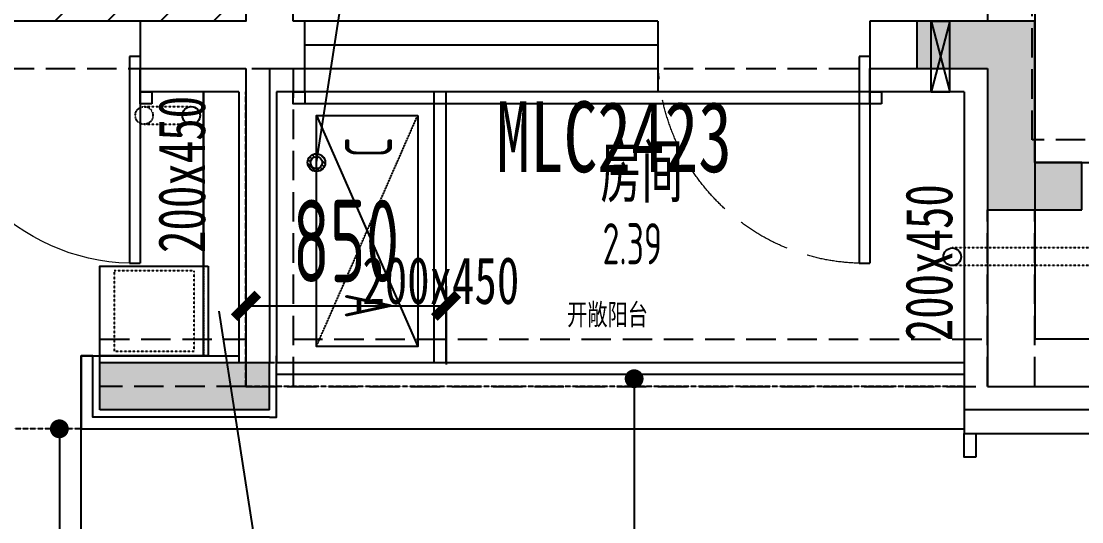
# Model space of a CAD drawing. Header units: millimetres. Extents: x -28014 to 297841, y -81741 to 47579.
# Drawn here: x 285314 to 289819, y -35202 to -33077 of the extents above; entities that cross this region are included whole.
import ezdxf
from ezdxf.enums import TextEntityAlignment as Align

# ---------------------------------------------------------------- set-up
doc = ezdxf.new("R2010")
doc.units = ezdxf.units.MM
doc.header["$MEASUREMENT"] = 0
doc.linetypes.add('__DASH', pattern=[0.35, 0.25, -0.1])
doc.linetypes.add('DASH', pattern=[0.35, 0.25, -0.1])
for name, color, linetype in [('0-水', 1, 'Continuous'), ('A-墙体-填充墙', 4, 'Continuous'), ('A-墙体-砼墙', 4, 'Continuous'), ('A-墙体-面层', 6, 'Continuous'), ('A-楼面-下部', 23, 'Continuous'), ('A-楼面-地面', 2, 'Continuous'), ('A-楼面-栏杆', 52, 'Continuous'), ('A-楼面-装饰', 41, 'Continuous'), ('A-注释-填充', 8, 'Continuous'), ('A-注释-引出', 3, 'Continuous'), ('A-电气-设备', 191, 'Continuous'), ('A-立面-填充1', 8, 'Continuous'), ('A-立面-填充2', 32, 'Continuous'), ('A-立面-线2', 132, 'Continuous'), ('A-结构-墙体', 171, 'Continuous'), ('A-给排水-点位', 141, 'Continuous'), ('A-给排水-设备', 132, 'Continuous'), ('A-门窗', 2, 'Continuous'), ('AR9-剪力墙（柱）填充', 250, 'Continuous'), ('AR9-剪力墙（柱）线', 6, 'Continuous'), ('AR9-墙线', 160, 'Continuous'), ('AR9-梁', 1, 'DASH'), ('C-sheet(通用-图框)', 7, 'Continuous'), ('FF-平面文字', 50, 'Continuous'), ('FF-活动家具', 51, 'Continuous'), ('PUB_DIM', 3, 'Continuous'), ('SURFACE', 6, 'Continuous'), ('装饰', 152, 'Continuous')]:
    doc.layers.add(name, color=color, linetype=linetype)
doc.layers.add('A-注释-参考', color=242, linetype='Continuous', plot=False)
doc.styles.add('_TCH_DIM_T3', font='HZS', dxfattribs={"width": 0.7, "bigfont": 'HZTXT'})
doc.styles.add('_TCH_SPACE', font='HZS', dxfattribs={"width": 0.7, "bigfont": 'HZTXT'})
doc.styles.add('DADRI-HZ', font='hzs.shx', dxfattribs={"width": 0.7, "bigfont": 'hztxt.shx'})
doc.styles.add('宋体', font='', dxfattribs={"width": 0.8})
doc.styles.get('宋体').set_extended_font_data('SimSun')
doc.dimstyles.new('_TCH_ARCH&&100', dxfattribs={"dimtxt": 350, "dimasz": 100, "dimexe": 250, "dimexo": 300, "dimgap": 100, "dimtad": 1, "dimdec": 0, "dimzin": 0, "dimdsep": 46, "dimtxsty": '_TCH_DIM_T3', "dimblk": 'ARCHTICK', "dimcen": 0.09, "dimclrt": 7, "dimazin": 2, "dimtfac": 1, "dimtdec": 0, "dimtix": 1, "dimtmove": 2, "dimatfit": 3, "dimfxl": 1, "dimtolj": 1, "dimtzin": 0, "dimarcsym": 0})

# ---------------------------------------------------------------- blocks, each defined once
blk = doc.blocks.new('sdczs')
at = {"layer": 'A-注释-填充'}
blk.add_hatch(color=256, dxfattribs=at).paths.add_polyline_path([(11350, 200), (10630, 200), (10630, 0), (11350, 0)])
at = {"layer": 'A-墙体-砼墙'}
for p, q in [((11350, 200), (10630, 200)), ((10630, 0), (10630, 200)), ((11350, 0), (11350, 200)), ((11350, 0), (10630, 0))]:
    blk.add_line(p, q, dxfattribs=at)
at = {"layer": 'A-墙体-面层'}
blk.add_line((11350, -30), (10630, -30), dxfattribs=at)
at = {"layer": 'A-墙体-面层', "ltscale": 0.01}
for points in [[(10630, -30), (10600, -30), (10600, 70), (10600, 70), (10600, 230), (11220, 230)], [(11350, -30), (11380, -30), (11380, 70), (11380, 70), (11380, 230), (11380, 230)]]:
    blk.add_lwpolyline(points, dxfattribs=at)
at = {"layer": 'A-楼面-下部', "ltscale": 0.01}
for points in [[(11070, 1350), (11070, 610)], [(10600, 230), (10550, 230), (10550, -25), (10550, -80), (14300, -80)]]:
    blk.add_lwpolyline(points, dxfattribs=at)
at = {"layer": 'A-楼面-装饰', "ltscale": 0.01}
blk.add_lwpolyline([(13900, 1300), (11500, 1300)], dxfattribs=at)
at = {"layer": 'A-注释-填充', "linetype": '__DASH', "ltscale": 0.5}
blk.add_lwpolyline([(11070, 610), (11070, 230)], dxfattribs=at)
at = {"layer": '装饰'}
for points in [[(10850, 1300), (10800, 1300), (10800, 1350), (10850, 1350)], [(11500, 1300), (11450, 1300), (11450, 1350), (11500, 1350)], [(13950, 1300), (13900, 1300), (13900, 1350), (13950, 1350)], [(14300, -100), (15050, -100), (15050, 0), (14300, 0)], [(14350, -200), (14300, -200), (14300, -100), (14350, -100)]]:
    blk.add_lwpolyline(points, close=True, dxfattribs=at)
blk = doc.blocks.new('双机上下布置')
blk.add_lwpolyline([(980, 0), (0, 0), (0, -430), (980, -430)], close=True)
at = {"linetype": 'DASH', "ltscale": 0.5}
blk.add_lwpolyline([(0, -430), (980, 0)], dxfattribs=at)
blk.add_lwpolyline([(980, -430), (0, 0)])
at = {"style": 'DADRI-HZ', "width": 0.7}
for s, p in [('A', (118.8, -309.1)), ('C', (801.7, -309.1))]:
    blk.add_text(s, height=200, dxfattribs=at).set_placement(p)
blk = doc.blocks.new('jj54')
at = {"layer": 'FF-活动家具', "linetype": '__DASH', "ltscale": 500}
for p, q in [((-247.6, -108.2), (-247.6, -408.2)), ((-97.6, -258.2), (-397.6, -258.2)), ((-1983.6, -537.6), (-1986.9, -540.8)), ((-1980.9, -537.6), (-1983.6, -537.6)), ((-1975.2, -540.2), (-1980.9, -537.6)), ((-1971, -539.7), (-1975.2, -540.2)), ((-1969.9, -540.9), (-1971, -539.7)), ((-1956.5, -539.7), (-1955.9, -541.6)), ((-1950, -500), (0, -500)), ((0, -2300), (0, -500)), ((-2075, -564.1), (-2475, -564.1)), ((-2000, -2255), (-2000, -545)), ((-1991.5, -541.6), (-1999.9, -541.7)), ((-1999.9, -541.7), (-1998.3, -541.7)), ((-1989.9, -541.5), (-1991.5, -541.6)), ((-1986.9, -540.8), (-1989.9, -541.5)), ((-1965.9, -541.5), (-1969.9, -540.9)), ((-1957.5, -542.5), (-1965.9, -541.5)), ((-1955.9, -541.6), (-1957.5, -542.5)), ((-1957.5, -542.5), (-1957.5, -542.5)), ((-2500, -589.1), (-2500, -2139.1)), ((-2050, -2139.1), (-2050, -589.1)), ((-2520, -1518.4), (-2510.4, -1518.4)), ((-2475, -2164.1), (-2075, -2164.1)), ((-1991.5, -2258.4), (-1999.9, -2258.3)), ((-1999.9, -2258.3), (-1998.3, -2258.3)), ((-1989.9, -2258.5), (-1991.5, -2258.4)), ((-1986.9, -2259.2), (-1989.9, -2258.5)), ((-1983.6, -2262.4), (-1986.9, -2259.2)), ((-1980.9, -2262.4), (-1983.6, -2262.4)), ((-1975.2, -2259.8), (-1980.9, -2262.4)), ((-1971, -2260.3), (-1975.2, -2259.8)), ((-1969.9, -2259.1), (-1971, -2260.3)), ((-1965.9, -2258.5), (-1969.9, -2259.1)), ((-1957.5, -2257.5), (-1965.9, -2258.5)), ((-1955.9, -2258.4), (-1957.5, -2257.5)), ((-1957.5, -2257.5), (-1957.5, -2257.5)), ((-1956.5, -2260.3), (-1955.9, -2258.4)), ((-1950, -2300), (0, -2300)), ((-247.6, -2691.8), (-247.6, -2391.8)), ((-97.6, -2541.8), (-397.6, -2541.8))]:
    blk.add_line(p, q, dxfattribs=at)
for points in [[(0, 0), (-500, 0), (-500, -500), (0, -500)], [(0, -2800), (-500, -2800), (-500, -2300), (0, -2300)]]:
    blk.add_lwpolyline(points, close=True, dxfattribs=at)
for points in [[(-1010.4, -2300), (-1010.4, -2703.8), (-2810.4, -2703.8), (-2810.4, -96.2), (-1010.4, -96.2), (-1010.4, -500)], [(-1956.5, -539.7), (-1960.7, -539), (-1964.4, -538.4), (-1967.5, -537.8), (-1970.2, -537.3), (-1972.4, -536.8), (-1974.1, -536.4), (-1975.3, -536), (-1976, -535.6), (-1976.4, -535.4), (-1976.8, -535.1), (-1977.3, -534.9), (-1977.8, -534.7), (-1978.2, -534.5), (-1978.7, -534.4), (-1979.2, -534.3), (-1979.7, -534.2), (-1980.2, -534.2), (-1980.7, -534.1), (-1981.2, -534.1), (-1981.8, -534), (-1982.4, -533.9), (-1983, -533.9), (-1983.6, -533.8), (-1984.2, -533.7), (-1985, -533.6), (-1986, -533.4), (-1987.3, -533.3), (-1988.9, -533), (-1990.7, -532.7), (-1992.8, -532.4), (-1995.1, -532), (-1997.7, -531.6)], [(-1994.8, -525), (-1993.2, -525.7), (-1991.7, -526.2), (-1990.4, -526.8), (-1989.1, -527.2), (-1987.9, -527.6), (-1986.8, -527.9), (-1985.8, -528.1), (-1984.9, -528.3), (-1984.1, -528.4), (-1983.3, -528.5), (-1982.6, -528.7), (-1981.9, -528.8), (-1981.2, -529), (-1980.6, -529.1), (-1980, -529.3), (-1979.5, -529.5), (-1978.9, -529.6), (-1978.3, -529.9), (-1977.5, -530.1), (-1976.7, -530.4), (-1975.8, -530.7), (-1974.8, -531), (-1973.7, -531.4), (-1972.5, -531.8)], [(-1961, -504.9), (-1960.4, -505.7), (-1959.8, -506.4), (-1959.3, -507.1), (-1958.8, -507.7), (-1958.4, -508.3), (-1958, -508.8), (-1957.7, -509.3), (-1957.5, -509.7), (-1957.3, -510.1), (-1957.1, -510.5), (-1956.9, -510.9), (-1956.7, -511.3), (-1956.5, -511.6), (-1956.2, -512), (-1956, -512.4), (-1955.7, -512.7), (-1955.5, -513.1), (-1955.2, -513.4), (-1955, -513.8), (-1954.7, -514.2), (-1954.4, -514.6), (-1954.2, -515), (-1953.9, -515.4), (-1953.6, -515.8), (-1953.3, -516.2), (-1953, -516.7), (-1952.6, -517.2), (-1952.2, -517.8), (-1951.8, -518.4), (-1951.4, -519), (-1951, -519.7), (-1950.5, -520.4), (-1950.1, -521.1), (-1949.6, -521.8), (-1949.2, -522.4), (-1948.8, -523.1), (-1948.4, -523.6), (-1948, -524.2), (-1947.6, -524.7), (-1947.2, -525.2), (-1946.8, -525.7), (-1946.5, -526.2), (-1946.1, -526.7), (-1945.8, -527.2), (-1945.5, -527.6), (-1945.2, -528.1), (-1944.9, -528.6), (-1944.6, -529), (-1944.3, -529.5), (-1944, -530), (-1943.7, -530.5), (-1943.4, -531), (-1943.1, -531.5), (-1942.8, -532.1), (-1942.5, -532.6), (-1942.2, -533.2), (-1941.9, -533.7), (-1941.6, -534.3), (-1941.3, -534.8), (-1940.9, -535.3), (-1940.5, -535.7), (-1940.2, -536.1), (-1939.8, -536.5), (-1939.4, -536.9), (-1939, -537.2), (-1938.6, -537.6), (-1938.4, -537.9), (-1938.2, -538.2), (-1938, -538.5), (-1938, -538.9), (-1937.9, -539.2), (-1938, -539.4), (-1938.1, -539.7), (-1938.2, -539.8), (-1938.4, -539.8), (-1938.5, -539.7), (-1938.8, -539.4), (-1939, -539.1), (-1939.3, -538.6), (-1939.7, -538), (-1940, -537.4), (-1940.5, -536.9), (-1941, -536.3), (-1941.6, -535.9), (-1942.3, -535.5), (-1943, -535.1), (-1943.8, -534.8), (-1944.7, -534.6), (-1945.5, -534.3), (-1946.3, -534), (-1946.9, -533.6), (-1947.4, -533.1), (-1947.8, -532.6), (-1948.1, -532), (-1948.3, -531.3), (-1948.4, -530.5), (-1948.4, -529.7), (-1948.6, -529), (-1948.8, -528.2), (-1949.1, -527.4), (-1949.5, -526.7), (-1950, -526), (-1950.5, -525.2), (-1951.1, -524.5), (-1951.8, -523.8), (-1952.3, -523.1), (-1952.8, -522.3), (-1953.2, -521.5), (-1953.6, -520.6), (-1953.9, -519.7), (-1954.1, -518.8), (-1954.3, -517.9), (-1954.4, -517), (-1954.5, -516.2), (-1954.7, -515.4), (-1954.9, -514.7), (-1955.1, -514.1), (-1955.3, -513.6), (-1955.5, -513.1), (-1955.7, -512.7), (-1956, -512.4), (-1956.3, -512), (-1956.5, -511.7), (-1956.8, -511.4), (-1957.2, -511.1), (-1957.5, -510.8), (-1957.8, -510.5), (-1958.2, -510.2), (-1958.6, -510), (-1958.9, -509.7), (-1959.2, -509.4), (-1959.6, -509.1), (-1959.9, -508.8), (-1960.2, -508.5), (-1960.5, -508.2), (-1960.7, -507.9), (-1961, -507.6), (-1961.4, -507.3), (-1961.7, -506.9), (-1962.1, -506.6), (-1962.6, -506.2), (-1963.1, -505.8), (-1963.6, -505.4), (-1964.2, -504.9)], [(-1947, -500), (-1946.3, -500.7), (-1945.8, -501.4), (-1945.3, -502), (-1945, -502.6), (-1944.7, -503.1), (-1944.5, -503.6), (-1944.4, -503.9), (-1944.3, -504.3), (-1944.3, -504.6), (-1944.3, -504.9), (-1944.3, -505.2), (-1944.3, -505.5), (-1944.3, -505.9), (-1944.3, -506.2), (-1944.3, -506.6), (-1944.3, -507), (-1944.3, -507.3), (-1944.3, -507.7), (-1944.2, -508.1), (-1944.1, -508.4), (-1944, -508.7), (-1943.9, -509.1), (-1943.7, -509.4), (-1943.6, -509.7), (-1943.4, -509.9), (-1943.2, -510.2), (-1943.1, -510.4), (-1943, -510.6), (-1942.9, -510.7), (-1942.9, -510.8), (-1942.8, -510.8), (-1942.8, -510.9)], [(-1985.3, -557.9), (-1986.5, -558.2), (-1987.6, -558.4), (-1988.6, -558.7), (-1989.6, -558.9), (-1990.5, -559), (-1991.3, -559.1), (-1992, -559.2), (-1992.6, -559.2), (-1993.3, -559.2), (-1994, -559.2), (-1994.8, -559.2), (-1995.7, -559.2), (-1996.7, -559.2), (-1997.7, -559.2), (-1998.8, -559.2), (-2000, -559.2)], [(-1000, -1600), (-1000, -1200)], [(-1200, -1400), (-800, -1400)], [(-1985.3, -2242.1), (-1986.5, -2241.8), (-1987.6, -2241.6), (-1988.6, -2241.3), (-1989.6, -2241.1), (-1990.5, -2241), (-1991.3, -2240.9), (-1992, -2240.8), (-1992.6, -2240.8), (-1993.3, -2240.8), (-1994, -2240.8), (-1994.8, -2240.8), (-1995.7, -2240.8), (-1996.7, -2240.8), (-1997.7, -2240.8), (-1998.8, -2240.8), (-2000, -2240.8)], [(-1956.5, -2260.3), (-1960.7, -2261), (-1964.4, -2261.6), (-1967.5, -2262.2), (-1970.2, -2262.7), (-1972.4, -2263.2), (-1974.1, -2263.6), (-1975.3, -2264), (-1976, -2264.4), (-1976.4, -2264.6), (-1976.8, -2264.9), (-1977.3, -2265.1), (-1977.8, -2265.3), (-1978.2, -2265.5), (-1978.7, -2265.6), (-1979.2, -2265.7), (-1979.7, -2265.8), (-1980.2, -2265.8), (-1980.7, -2265.9), (-1981.2, -2265.9), (-1981.8, -2266), (-1982.4, -2266.1), (-1983, -2266.1), (-1983.6, -2266.2), (-1984.2, -2266.3), (-1985, -2266.4), (-1986, -2266.6), (-1987.3, -2266.7), (-1988.9, -2267), (-1990.7, -2267.3), (-1992.8, -2267.6), (-1995.1, -2268), (-1997.7, -2268.4)], [(-1994.8, -2275), (-1993.2, -2274.3), (-1991.7, -2273.8), (-1990.4, -2273.2), (-1989.1, -2272.8), (-1987.9, -2272.4), (-1986.8, -2272.1), (-1985.8, -2271.9), (-1984.9, -2271.7), (-1984.1, -2271.6), (-1983.3, -2271.5), (-1982.6, -2271.3), (-1981.9, -2271.2), (-1981.2, -2271), (-1980.6, -2270.9), (-1980, -2270.7), (-1979.5, -2270.5), (-1978.9, -2270.4), (-1978.3, -2270.1), (-1977.5, -2269.9), (-1976.7, -2269.6), (-1975.8, -2269.3), (-1974.8, -2269), (-1973.7, -2268.6), (-1972.5, -2268.2)], [(-1961, -2295.1), (-1960.4, -2294.3), (-1959.8, -2293.6), (-1959.3, -2292.9), (-1958.8, -2292.3), (-1958.4, -2291.7), (-1958, -2291.2), (-1957.7, -2290.7), (-1957.5, -2290.3), (-1957.3, -2289.9), (-1957.1, -2289.5), (-1956.9, -2289.1), (-1956.7, -2288.7), (-1956.5, -2288.4), (-1956.2, -2288), (-1956, -2287.6), (-1955.7, -2287.3), (-1955.5, -2286.9), (-1955.2, -2286.6), (-1955, -2286.2), (-1954.7, -2285.8), (-1954.4, -2285.4), (-1954.2, -2285), (-1953.9, -2284.6), (-1953.6, -2284.2), (-1953.3, -2283.8), (-1953, -2283.3), (-1952.6, -2282.8), (-1952.2, -2282.2), (-1951.8, -2281.6), (-1951.4, -2281), (-1951, -2280.3), (-1950.5, -2279.6), (-1950.1, -2278.9), (-1949.6, -2278.2), (-1949.2, -2277.6), (-1948.8, -2276.9), (-1948.4, -2276.4), (-1948, -2275.8), (-1947.6, -2275.3), (-1947.2, -2274.8), (-1946.8, -2274.3), (-1946.5, -2273.8), (-1946.1, -2273.3), (-1945.8, -2272.8), (-1945.5, -2272.4), (-1945.2, -2271.9), (-1944.9, -2271.4), (-1944.6, -2271), (-1944.3, -2270.5), (-1944, -2270), (-1943.7, -2269.5), (-1943.4, -2269), (-1943.1, -2268.5), (-1942.8, -2267.9), (-1942.5, -2267.4), (-1942.2, -2266.8), (-1941.9, -2266.3), (-1941.6, -2265.7), (-1941.3, -2265.2), (-1940.9, -2264.7), (-1940.5, -2264.3), (-1940.2, -2263.9), (-1939.8, -2263.5), (-1939.4, -2263.1), (-1939, -2262.8), (-1938.6, -2262.4), (-1938.4, -2262.1), (-1938.2, -2261.8), (-1938, -2261.5), (-1938, -2261.1), (-1937.9, -2260.8), (-1938, -2260.6), (-1938.1, -2260.3), (-1938.2, -2260.2), (-1938.4, -2260.2), (-1938.5, -2260.3), (-1938.8, -2260.6), (-1939, -2260.9), (-1939.3, -2261.4), (-1939.7, -2262), (-1940, -2262.6), (-1940.5, -2263.1), (-1941, -2263.7), (-1941.6, -2264.1), (-1942.3, -2264.5), (-1943, -2264.9), (-1943.8, -2265.2), (-1944.7, -2265.4), (-1945.5, -2265.7), (-1946.3, -2266), (-1946.9, -2266.4), (-1947.4, -2266.9), (-1947.8, -2267.4), (-1948.1, -2268), (-1948.3, -2268.7), (-1948.4, -2269.5), (-1948.4, -2270.3), (-1948.6, -2271), (-1948.8, -2271.8), (-1949.1, -2272.6), (-1949.5, -2273.3), (-1950, -2274), (-1950.5, -2274.8), (-1951.1, -2275.5), (-1951.8, -2276.2), (-1952.3, -2276.9), (-1952.8, -2277.7), (-1953.2, -2278.5), (-1953.6, -2279.4), (-1953.9, -2280.3), (-1954.1, -2281.2), (-1954.3, -2282.1), (-1954.4, -2283), (-1954.5, -2283.8), (-1954.7, -2284.6), (-1954.9, -2285.3), (-1955.1, -2285.9), (-1955.3, -2286.4), (-1955.5, -2286.9), (-1955.7, -2287.3), (-1956, -2287.6), (-1956.3, -2288), (-1956.5, -2288.3), (-1956.8, -2288.6), (-1957.2, -2288.9), (-1957.5, -2289.2), (-1957.8, -2289.5), (-1958.2, -2289.8), (-1958.6, -2290), (-1958.9, -2290.3), (-1959.2, -2290.6), (-1959.6, -2290.9), (-1959.9, -2291.2), (-1960.2, -2291.5), (-1960.5, -2291.8), (-1960.7, -2292.1), (-1961, -2292.4), (-1961.4, -2292.7), (-1961.7, -2293.1), (-1962.1, -2293.4), (-1962.6, -2293.8), (-1963.1, -2294.2), (-1963.6, -2294.6), (-1964.2, -2295.1)], [(-1947, -2300), (-1946.3, -2299.3), (-1945.8, -2298.6), (-1945.3, -2298), (-1945, -2297.4), (-1944.7, -2296.9), (-1944.5, -2296.4), (-1944.4, -2296.1), (-1944.3, -2295.7), (-1944.3, -2295.4), (-1944.3, -2295.1), (-1944.3, -2294.8), (-1944.3, -2294.5), (-1944.3, -2294.1), (-1944.3, -2293.8), (-1944.3, -2293.4), (-1944.3, -2293), (-1944.3, -2292.7), (-1944.3, -2292.3), (-1944.2, -2291.9), (-1944.1, -2291.6), (-1944, -2291.3), (-1943.9, -2290.9), (-1943.7, -2290.6), (-1943.6, -2290.3), (-1943.4, -2290.1), (-1943.2, -2289.8), (-1943.1, -2289.6), (-1943, -2289.4), (-1942.9, -2289.3), (-1942.9, -2289.2), (-1942.8, -2289.2), (-1942.8, -2289.1)]]:
    blk.add_lwpolyline(points, dxfattribs=at)
for centre, radius in [((-247.6, -258.2), 112.5), ((-247.6, -258.2), 56.2), ((-1000, -1400), 100), ((-247.6, -2541.8), 112.5), ((-247.6, -2541.8), 56.2)]:
    blk.add_circle(centre, radius, dxfattribs=at)
for centre, start, end in [((-2475, -589.1), 90, 180), ((-2075, -589.1), 0, 90), ((-2475, -2139.1), 180, 270), ((-2075, -2139.1), 270, 0)]:
    blk.add_arc(centre, 25, start, end, dxfattribs=at)
at = {"layer": 'FF-活动家具', "linetype": '__DASH', "ltscale": 500, "extrusion": (0, 0, -1)}
for centre, major_axis, start_param, end_param in [((-1950, -545), (-50, 0), 0, 1.570796), ((-790.6, -509.4), (-114.7, 0), 3.05043, 5.534538), ((-3407.1, -1486), (2942.3, 0), -0.381534, -0.027787), ((-1918.4, -1492.5), (-1455.4, 0), 2.37052, 3.074593), ((-402.2, -434.2), (-225.2, 0), 4.65173, 5.06992), ((-583.8, -706.2), (-137.5, 0), 2.415817, 3.168692), ((-243, -1654.4), (-1140.4, 0), 1.442829, 1.698764), ((-83.8, -434.2), (225.2, 0), 1.213266, 1.631455), ((97.9, -706.2), (137.5, 0), 3.114493, 3.867368), ((-402.2, -434.2), (235.1, 0), 1.510137, 1.801706), ((-583.8, -706.2), (-147.4, 0), 2.620589, 3.168692), ((-243, -1654.4), (-1130.4, 0), 1.442829, 1.698764), ((-1297.4, -1248.8), (1247.9, 0), -0.546369, 0.002609), ((-1324, -1107.8), (-1259.4, 0), 2.749189, 3.143145), ((-83.8, -434.2), (-235.1, 0), 4.48148, 4.773048), ((97.9, -706.2), (-147.4, 0), -0.0271, 0.521004), ((3688.1, -1024.5), (4149.5, 0), 3.056379, 3.226949), ((3688.1, -1024.5), (-4139.5, 0), -0.085213, 0.085356), ((-4174.1, -1024.5), (4139.5, 0), -0.085356, 0.085213), ((-4174.1, -1024.5), (4149.5, 0), -0.085356, 0.085213), ((193.8, -1016.2), (630.3, 0), 2.52133, 3.141593), ((-522.1, -1344.5), (75.8, 0), -0.031437, 0.73549), ((-522.1, -1344.5), (-85.7, 0), 3.110155, 3.533047), ((36.1, -1344.5), (85.7, 0), 2.750138, 3.17303), ((36.1, -1344.5), (-75.8, 0), -0.73549, 0.031437), ((-1930.5, -1306.8), (1467.5, 0), 0.066959, 0.741402), ((-3407.1, -1314), (2942.3, 0), 0.027787, 0.381534), ((-392.3, -1549.4), (-191.6, 0), 1.176313, 1.542737), ((-392.3, -1549.4), (201.5, 0), 4.458416, 4.68433), ((-248.4, -63.7), (1466.9, 0), 1.468847, 1.672745), ((-248.4, -63.7), (-1456.9, 0), 4.61044, 4.814338), ((-93.7, -1549.4), (201.5, 0), 4.68433, 4.966362), ((-93.7, -1549.4), (-191.6, 0), 1.542737, 1.96528), ((-402.2, -1214.8), (-225.2, 0), 4.65173, 5.06992), ((-583.8, -1486.8), (-137.5, 0), 2.415817, 3.168692), ((-402.2, -1214.8), (235.1, 0), 1.510137, 1.801706), ((-583.8, -1486.8), (147.4, 0), -0.521004, 0.0271), ((-243, -2553.6), (-1271.2, 0), 1.456058, 1.685535), ((-243, -2553.6), (1261.2, 0), 4.597651, 4.827127), ((-83.8, -1214.8), (-235.1, 0), 4.48148, 4.773048), ((-83.8, -1214.8), (225.2, 0), 1.213266, 1.631455), ((97.9, -1486.8), (-147.4, 0), -0.0271, 0.521004), ((97.9, -1486.8), (137.5, 0), 3.114493, 3.867368), ((-1297.4, -2029.5), (1247.9, 0), -0.546369, 0.002609), ((-878.9, -1799.8), (814.4, 0), -0.489742, 0.000614), ((3688.1, -1805.2), (4149.5, 0), 3.056379, 3.226949), ((3688.1, -1805.2), (4139.5, 0), 3.056379, 3.226949), ((-4174.1, -1805.2), (4139.5, 0), -0.085356, 0.085213), ((-4174.1, -1805.2), (4149.5, 0), -0.085356, 0.085213), ((193.8, -1796.9), (-630.3, 0), -0.620262, 0), ((-522.1, -2125.2), (75.8, 0), -0.031437, 0.73549), ((-392.3, -2330.1), (191.6, 0), 4.317905, 4.68433), ((-522.1, -2125.2), (85.7, 0), -0.031437, 0.391455), ((-392.3, -2330.1), (201.5, 0), 4.458416, 4.68433), ((-248.4, -1183.3), (-1092.9, 0), 4.575362, 4.849416), ((-248.4, -1183.3), (1082.9, 0), 1.433769, 1.707824), ((-93.7, -2330.1), (-201.5, 0), 1.542737, 1.824769), ((-93.7, -2330.1), (191.6, 0), 4.68433, 5.106873), ((36.1, -2125.2), (85.7, 0), 2.750138, 3.17303), ((36.1, -2125.2), (-75.8, 0), -0.73549, 0.031437), ((-793.2, -2292), (117.2, 0), 4.225297, 6.358902), ((-1950, -2255), (-50, 0), 4.712389, 6.283185)]:
    blk.add_ellipse(centre, major_axis=major_axis, ratio=0.9, start_param=start_param, end_param=end_param, dxfattribs=at)
blk = doc.blocks.new('dfhfj')
at = {"layer": 'A-给排水-点位'}
h = blk.add_hatch(dxfattribs=at)
h.set_pattern_fill('ANSI31', color=8, scale=8, angle=-180)
h.set_pattern_definition([(225, (1565646.974, 637504.717), (8.9802561, -8.9802561), [])])
edge = h.paths.add_edge_path(flags=17)
edge.add_arc((1247419.2, 504550), 25, 0, 360)
edge = h.paths.add_edge_path()
edge.add_arc((1247419.2, 504550), 37.5, 0, 360)
at = {"layer": 'A-给排水-设备'}
for radius in [37.5, 25]:
    blk.add_circle((1247419.2, 504550), radius, dxfattribs=at)
blk = doc.blocks.new('$DorLib2D$00000002')
for p, q in [((-0.5, 0), (-0.5, 0.4875)), ((-0.475, 0.4875), (-0.5, 0.4875)), ((-0.475, 0), (-0.475, 0.4875)), ((0.475, 0), (0.475, 0.4875)), ((0.475, 0.4875), (0.5, 0.4875)), ((0.5, 0), (0.5, 0.4875)), ((-0.5, 0), (-0.475, 0)), ((0.5, 0), (0.475, 0))]:
    blk.add_line(p, q)
at = {"lineweight": 13}
for centre, start, end in [((-0.4875, 0), 0, 88.5307), ((0.4875, 0), 91.4693, 180)]:
    blk.add_arc(centre, 0.4875, start, end, dxfattribs=at)
blk = doc.blocks.new('$WINLIB2D$00000001')
at = {"color": 0}
for points in [[(-0.5, 0.5), (-0.5, -0.5)], [(-0.5, 0.5), (0.5, 0.5)], [(0.5, -0.5), (0.5, 0.5)], [(0.5, 0.1667), (-0.5, 0.1667)], [(0.5, -0.1667), (-0.5, -0.1667)], [(-0.5, -0.5), (0.5, -0.5)]]:
    blk.add_lwpolyline(points, dxfattribs=at)
blk = doc.blocks.new('$DorLib2D$00000001')
for p, q in [((0.45, 0.975), (0.5, 0.975)), ((0.45, 0), (0.45, 0.975)), ((0.5, 0), (0.5, 0.975)), ((0.5, 0), (0.45, 0))]:
    blk.add_line(p, q)
at = {"color": 8, "linetype": '__DASH', "lineweight": 13}
blk.add_arc((0.475, 0), 0.975, 91.4693, 180, dxfattribs=at)
blk = doc.blocks.new('_ArchTick')
at = {"color": 0, "linetype": 'ByBlock', "const_width": 0.4}
blk.add_lwpolyline([(-0.5, -0.5), (0.5, 0.5)], dxfattribs=at)
blk = doc.blocks.new('*D459')
at = {"layer": 'Defpoints', "color": 0, "transparency": 16777216}
for p in [(-6350, -5525), (-5500, -5525), (-5500, -5907.7)]:
    blk.add_point(p, dxfattribs=at)
at = {"layer": 'PUB_DIM', "color": 0, "lineweight": -2, "transparency": 16777216}
for p, q in [((-6350, -5825), (-6350, -6157.7)), ((-5500, -5825), (-5500, -6157.7)), ((-6350, -5907.7), (-5500, -5907.7))]:
    blk.add_line(p, q, dxfattribs=at)
at = {"layer": 'PUB_DIM', "color": 0, "lineweight": -2, "transparency": 16777216, "xscale": 100, "yscale": 100, "zscale": 100, "rotation": 180}
blk.add_blockref('_ArchTick', (-6350, -5907.7), dxfattribs=at)
at = {"layer": 'PUB_DIM', "color": 0, "lineweight": -2, "transparency": 16777216, "xscale": 100, "yscale": 100, "zscale": 100}
blk.add_blockref('_ArchTick', (-5500, -5907.7), dxfattribs=at)
at = {"layer": 'PUB_DIM', "color": 7, "transparency": 16777216, "insert": (-5925, -5632.7), "char_height": 350, "attachment_point": 5, "style": '_TCH_DIM_T3'}
blk.add_mtext('\\A1;850', dxfattribs=at)
blk = doc.blocks.new('zz7')
at = {"layer": 'AR9-剪力墙（柱）填充'}
blk.add_hatch(color=256, dxfattribs=at).paths.add_polyline_path([(13850, -8400), (13850, -8200), (13650, -8200), (13650, -7600), (13150, -7600), (13150, -7800), (13450, -7800), (13450, -8400)])
at = {"layer": 'AR9-剪力墙（柱）线'}
for p, q in [((13650, -7600), (13150, -7600)), ((13150, -7600), (13150, -7800)), ((13650, -8200), (13650, -7600)), ((13150, -7800), (13450, -7800)), ((13450, -7800), (13450, -8400)), ((13850, -8200), (13650, -8200)), ((13850, -8400), (13850, -8200)), ((13450, -8400), (13850, -8400))]:
    blk.add_line(p, q, dxfattribs=at)
blk = doc.blocks.new('nfdgfxb')
at = {"layer": 'AR9-墙线', "ltscale": 0.5}
blk.add_lwpolyline([(34, 300), (114, 300), (34, 0), (114, 0), (114, 300), (34, 300), (114, 0), (34, 0), (34, 300)], dxfattribs=at)
blk = doc.blocks.new('bh2')
at = {"layer": 'FF-平面文字', "style": '宋体', "width": 0.7}
blk.add_text('MLC2423', height=300, dxfattribs=at).set_placement((9757.9, -8593))
blk = doc.blocks.new('dfxgdfh')
at = {"layer": 'AR9-梁', "ltscale": 500}
for p, q in [((8050, -7800), (13150, -7800)), ((10300, -7800), (10300, -9150)), ((10500, -7800), (10500, -9150)), ((13450, -9150), (13450, -8400)), ((13650, -9150), (13650, -8400)), ((9680, -9150), (9680, -8950)), ((9680, -8950), (10300, -8950)), ((10500, -8950), (13450, -8950)), ((10300, -9150), (9680, -9150)), ((10300, -9150), (13650, -9150))]:
    blk.add_line(p, q, dxfattribs=at)
at = {"layer": 'FF-平面文字', "ltscale": 500, "style": '宋体', "width": 0.7}
for p in [(10026.5, -8250.4), (13200, -8625)]:
    blk.add_text('200x450', height=200, rotation=90, dxfattribs=at).set_placement(p, align=Align.MIDDLE_CENTER)
blk.add_text('200x450', height=200, dxfattribs=at).set_placement((11127.6, -8700), align=Align.MIDDLE_CENTER)
blk = doc.blocks.new('gtdehty')
at = {"layer": 'FF-平面文字', "style": '宋体', "width": 0.7}
blk.add_text('开敞阳台', height=90, dxfattribs=at).set_placement((4109, -10430.5))
blk = doc.blocks.new('fchgbfhy')
at = {"layer": 'A-墙体-填充墙'}
for p, q in [((-3200, -1700), (-3200, -4700)), ((-3000, -1900), (-3000, -4800)), ((-6350, -4500), (-6350, -4700)), ((-6150, -4700), (-6150, -4500)), ((-6350, -4700), (-6800, -4700)), ((-6800, -4700), (-6800, -4900)), ((-6100, -4700), (-6150, -4700)), ((-6100, -4900), (-6100, -4700)), ((-3200, -4700), (-3700, -4700)), ((-3700, -4700), (-3700, -4900)), ((-3000, -4800), (-3000, -6050)), ((-6800, -4900), (-6350, -4900)), ((-6350, -4900), (-6350, -6150)), ((-6250, -4900), (-6100, -4900)), ((-6250, -4900), (-6250, -6150)), ((-3700, -4900), (-3200, -4900)), ((-3200, -4900), (-3200, -6250)), ((-2500, -6050), (-3000, -6050)), ((-6250, -6150), (-6350, -6150)), ((-3200, -6250), (-2500, -6250))]:
    blk.add_line(p, q, dxfattribs=at)
at = {"layer": 'A-墙体-面层'}
for p, q in [((-6380, -5000), (-6380, -6150)), ((-6220, -5000), (-6220, -6150))]:
    blk.add_line(p, q, dxfattribs=at)
at = {"layer": 'A-楼面-下部'}
blk.add_lwpolyline([(-3000, -5300), (-200, -5300)], dxfattribs=at)
at = {"layer": 'A-楼面-栏杆'}
for points in [[(-5550, -6150), (-5550, -5000)], [(-5500, -6150), (-5500, -5000)], [(-3300, -6150), (-6220, -6150)], [(-3300, -6200), (-6220, -6200)]]:
    blk.add_lwpolyline(points, dxfattribs=at)
at = {"layer": 'A-结构-墙体', "linetype": '__DASH'}
for points in [[(-3300, -6250), (-6350, -6250), (-6350, -5000)], [(-3300, -6150), (-6350, -6150), (-6350, -6250)]]:
    blk.add_lwpolyline(points, dxfattribs=at)
at = {"layer": 'A-给排水-设备', "linetype": '__DASH', "ltscale": 0.1}
for points in [[(-2450.2, -5662.5), (-3349.9, -5662.5)], [(-2450, -5737.5), (-3349.9, -5737.5)]]:
    blk.add_lwpolyline(points, dxfattribs=at)
at = {"layer": 'A-给排水-设备'}
blk.add_circle((-3350, -5700), 37.5, dxfattribs=at)
at = {"layer": 'A-门窗'}
blk.add_line((-3700, -5000), (-4600, -5000), dxfattribs=at)
at = {"layer": 'SURFACE'}
for p, q in [((-6800, -5000), (-6800, -4900)), ((-6100, -5000), (-6100, -4900)), ((-3700, -5000), (-3700, -4900)), ((-6380, -5000), (-6800, -5000)), ((-6100, -5000), (-6220, -5000)), ((-3300, -5000), (-3700, -5000)), ((-3300, -5000), (-3300, -6350)), ((-2500, -6350), (-3300, -6350))]:
    blk.add_line(p, q, dxfattribs=at)
blk.add_blockref('jj54', (-200, -2500))
at = {"layer": '0-水', "rotation": 270}
blk.add_blockref('dfhfj', (-510600.7, 1242119.2), dxfattribs=at)
at = {"layer": 'A-电气-设备', "xscale": -1, "rotation": 270}
blk.add_blockref('双机上下布置', (-5620.7, -6080), dxfattribs=at)
at = {"layer": 'A-门窗'}
for name, p, xscale, yscale, zscale, rotation in [('$WINLIB2D$00000001', (-5350, -4850), 1500.000000027125, -300, 1500.000000027125, 179.9999999999434), ('$DorLib2D$00000002', (-7700, -4850), -1800, 1800, -1800, 179.9999999999432), ('$DorLib2D$00000001', (-4150, -4850), -900, 900, -900, 179.9999999999434)]:
    blk.add_blockref(name, p, dxfattribs=dict(at, xscale=xscale, yscale=yscale, zscale=zscale, rotation=rotation))
at = {"layer": 'A-注释-参考', "style": '_TCH_SPACE', "width": 0.7}
for s, height, p in [('房间', 250, (-4844.4, -5469.5)), ('2.39', 175, (-4835.2, -5732))]:
    blk.add_text(s, height=height, dxfattribs=at).set_placement(p)
at = {"layer": 'PUB_DIM'}
dim = blk.add_aligned_dim(p1=(-6350, -5525), p2=(-5500, -5525), distance=-382.7, dimstyle='_TCH_ARCH&&100', dxfattribs=at)
dim.commit()
dim.dimension.update_dxf_attribs({"geometry": '*D459', "text_midpoint": (-5925, -5632.7)})

msp = doc.modelspace()

# ---------------------------------------------------------------- block references
at = {"layer": '装饰'}
msp.add_blockref('sdczs', (275018.762, -34727.447), dxfattribs=at)

# ---------------------------------------------------------------- next in the draw order: hatches: boundary and pattern name
at = {"layer": 'A-立面-填充1', "ltscale": 0.01}
h = msp.add_hatch(dxfattribs=at)
h.set_pattern_fill('ANSI31', color=256, scale=100)
h.set_pattern_definition([(45, (-160913.95, -228898.95), (-112.2532, 112.2532), [])])
h.paths.add_polyline_path([(283618.762, -32227.447), (286268.762, -32227.447), (286268.762, -33077.447), (283618.762, -33077.447)])

# ---------------------------------------------------------------- next in the draw order: linework, layer by layer
at = {"layer": 'A-楼面-下部', "linetype": '__DASH'}
msp.add_lwpolyline([(285568.762, -34807.447), (281468.762, -34807.448), (281468.762, -33427.448)], dxfattribs=at)
at = {"layer": 'A-楼面-地面', "ltscale": 0.01}
for points in [[(283968.762, -33377.447), (283968.762, -36177.447), (285568.762, -36177.447), (285568.762, -34497.447)], [(285568.762, -34497.447), (286088.762, -34497.447), (286088.762, -33377.447)]]:
    msp.add_lwpolyline(points, dxfattribs=at)
at = {"layer": 'A-注释-引出'}
for p, q in [((286568.052, -33677.447), (286724.052, -32670.923)), ((286153.762, -34307.447), (286840.052, -38744.106)), ((287917.471, -34594.781), (287917.471, -36538.875)), ((285476.163, -34807.447), (285476.163, -38217.606))]:
    msp.add_line(p, q, dxfattribs=at)
at = {"layer": 'A-注释-引出', "const_width": 40}
for points in [[(287917.471, -34574.781, 1), (287917.471, -34614.781, 1)], [(285476.163, -34787.447, 1), (285476.163, -34827.447, 1)]]:
    msp.add_lwpolyline(points, format="xyb", close=True, dxfattribs=at)
at = {"layer": 'A-立面-填充1', "ltscale": 0.01}
msp.add_lwpolyline([(283618.762, -32227.447), (286268.762, -32227.447), (286268.762, -33077.447), (283618.762, -33077.447)], close=True, dxfattribs=at)
at = {"layer": 'A-立面-填充2', "ltscale": 0.25}
msp.add_lwpolyline([(286108.762, -34117.447), (286108.762, -34497.447), (285648.762, -34497.447), (285648.762, -34117.447)], close=True, dxfattribs=at)
at = {"layer": 'A-立面-填充2', "linetype": 'DASH', "ltscale": 0.25}
msp.add_lwpolyline([(285708.762, -34137.447), (285708.762, -34477.447), (286048.762, -34477.447), (286048.762, -34137.447)], close=True, dxfattribs=at)
at = {"layer": 'A-给排水-设备', "linetype": '__DASH', "ltscale": 0.1}
for points in [[(285836.262, -33439.947), (286036.262, -33439.947)], [(285836.262, -33514.947), (286036.262, -33514.947)]]:
    msp.add_lwpolyline(points, dxfattribs=at)
msp.add_circle((285836.262, -33477.447), 37.5, dxfattribs=at)
at = {"layer": 'A-给排水-设备'}
msp.add_circle((286036.262, -33477.447), 37.5, dxfattribs=at)

# ---------------------------------------------------------------- next in the draw order: block references
for name, p in [('dfxgdfh', (275968.762, -25477.447)), ('zz7', (275968.762, -25477.447)), ('fchgbfhy', (292618.762, -28377.447))]:
    msp.add_blockref(name, p)
at = {"layer": 'A-立面-线2'}
msp.add_blockref('gtdehty', (283523.552, -23936.423), dxfattribs=at)
at = {"layer": 'C-sheet(通用-图框)'}
msp.add_blockref('bh2', (277574.552, -25124.923), dxfattribs=at)
at = {"layer": 'C-sheet(通用-图框)', "ltscale": 0.01}
msp.add_blockref('nfdgfxb', (289144.77, -33377.446), dxfattribs=at)

doc.saveas('drawing.dxf')
